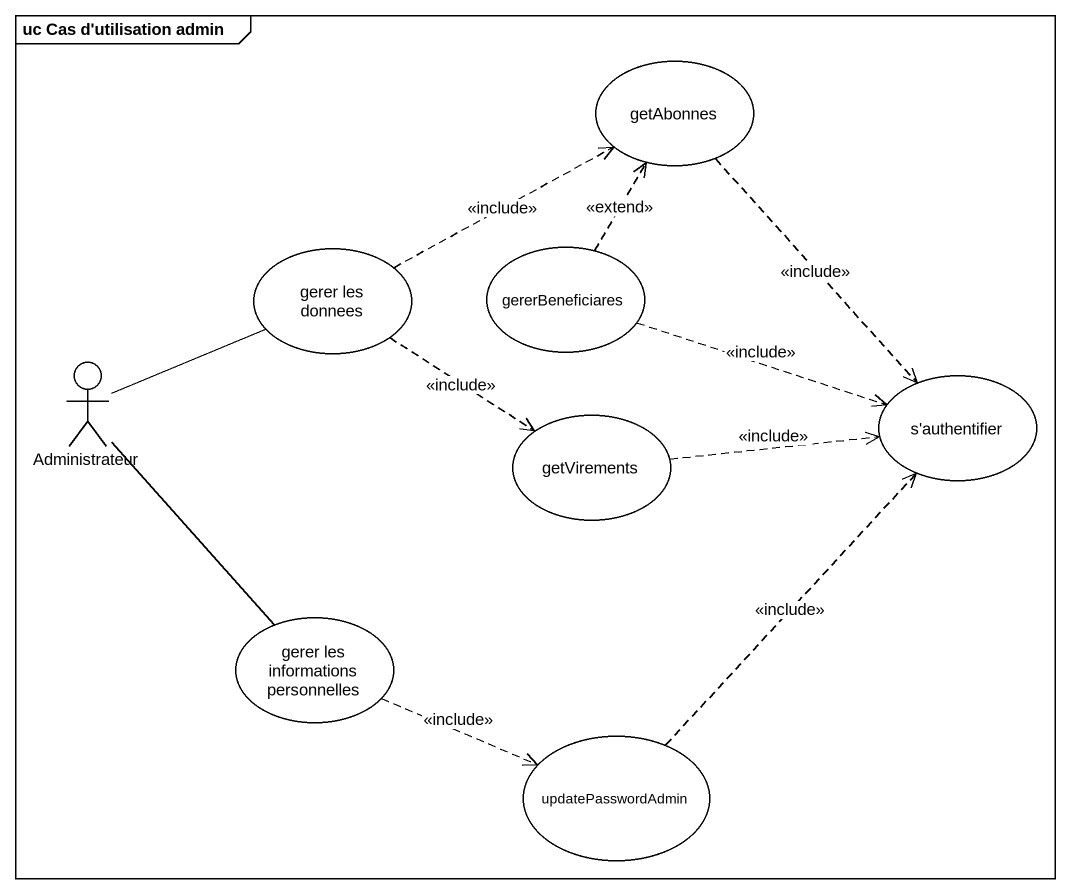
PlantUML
@startuml
mainframe uc Cas d'utilisation admin
usecase getAbonnes
usecase "gerer les donnees" as gerer_les_donnees
usecase gererBeneficiares
actor Administrateur
usecase getVirements
usecase "s'authentifier" as s_authentifier
usecase "gerer les informations personnelles" as gerer_les_informations
usecase updatePasswordAdmin
getAbonnes ..> s_authentifier : <<include>>
gerer_les_donnees .right.> getAbonnes : <<include>>
gerer_les_donnees ..> getVirements : <<include>>
gererBeneficiares .up.> getAbonnes : <<extend>>
gererBeneficiares .right.> s_authentifier : <<include>>
Administrateur -right- gerer_les_donnees
Administrateur -- gerer_les_informations
getVirements .right.> s_authentifier : <<include>>
gerer_les_informations .right.> updatePasswordAdmin : <<include>>
updatePasswordAdmin .up.> s_authentifier : <<include>>
@enduml
